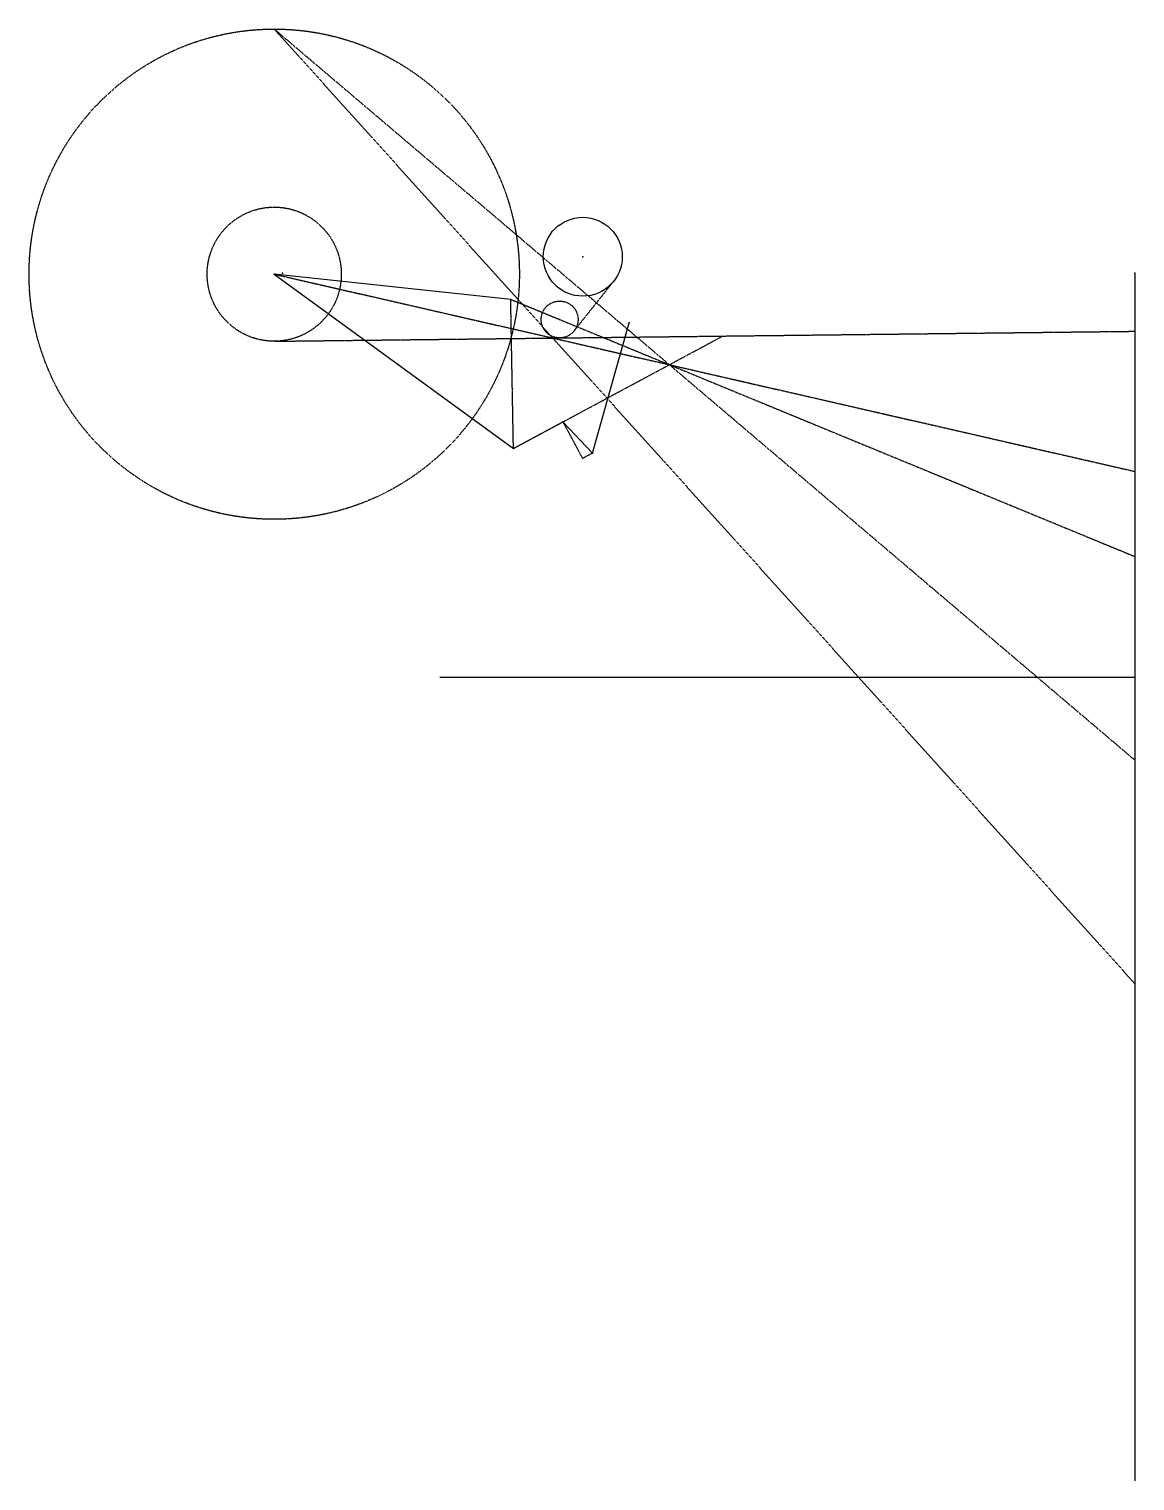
# Model space of a CAD drawing. Header units: millimetres. Extents: x -838 to 836, y -1828 to 370.
import ezdxf

# ---------------------------------------------------------------- set-up
doc = ezdxf.new("R2010")
doc.units = ezdxf.units.MM
doc.linetypes.add('DASHED', pattern=[0.75, 0.5, -0.25])
doc.layers.get('0').update_dxf_attribs({"linetype": 'CONTINUOUS'})

msp = doc.modelspace()

# ---------------------------------------------------------------- linework, layer by layer
at = {"linetype": 'DASHED'}
for p, q in [((-466.9, 369.6), (835.6, -1075.5)), ((-466.9, 369.6), (835.6, -737)), ((-466.9, -1.4), (835.6, -300)), ((-13.2, -87.4), (46.7, -12.2)), ((-109, -39.5), (835.6, -428.8)), ((-104.9, -265.2), (-109, -39.5)), ((-465.8, -102.9), (835.6, -87.8)), ((-465.8, -102.9), (-34.7, -97.9)), ((-104.9, -265.2), (212, -95)), ((-30, -225), (-0.3, -280.3)), ((14.5, -272.4), (-0.3, -280.3))]:
    msp.add_line(p, q, dxfattribs=at)
for p, q in [((835.6, 0), (835.6, -1828)), ((-109, -39.5), (-466.9, -1.4)), ((-466.9, -1.4), (-104.9, -265.2)), ((-109, -39.5), (-35, -70)), ((14.5, -272.4), (70, -75)), ((-104.9, -265.2), (-30, -225)), ((-30, -225), (14.5, -272.4)), ((835.6, -612), (-216.3, -612))]:
    msp.add_line(p, q)
for centre, radius in [((-466.9, -1.4), 371), ((-466.9, -1.4), 101.5), ((-35, -70), 27.9)]:
    msp.add_circle(centre, radius, dxfattribs=at)
msp.add_circle((0, 25), 59.7)
for p in [(0, 25), (835.6, 0), (835.6, 0), (-466.9, -1.4), (-454.4, 0), (-109, -39.5), (-35, -70), (-35, -70), (70, -75), (-45.4, -98), (131.1, -138.5), (-30, -225), (-104.9, -265.2), (14.5, -272.4)]:
    msp.add_point(p)

doc.saveas('drawing.dxf')
